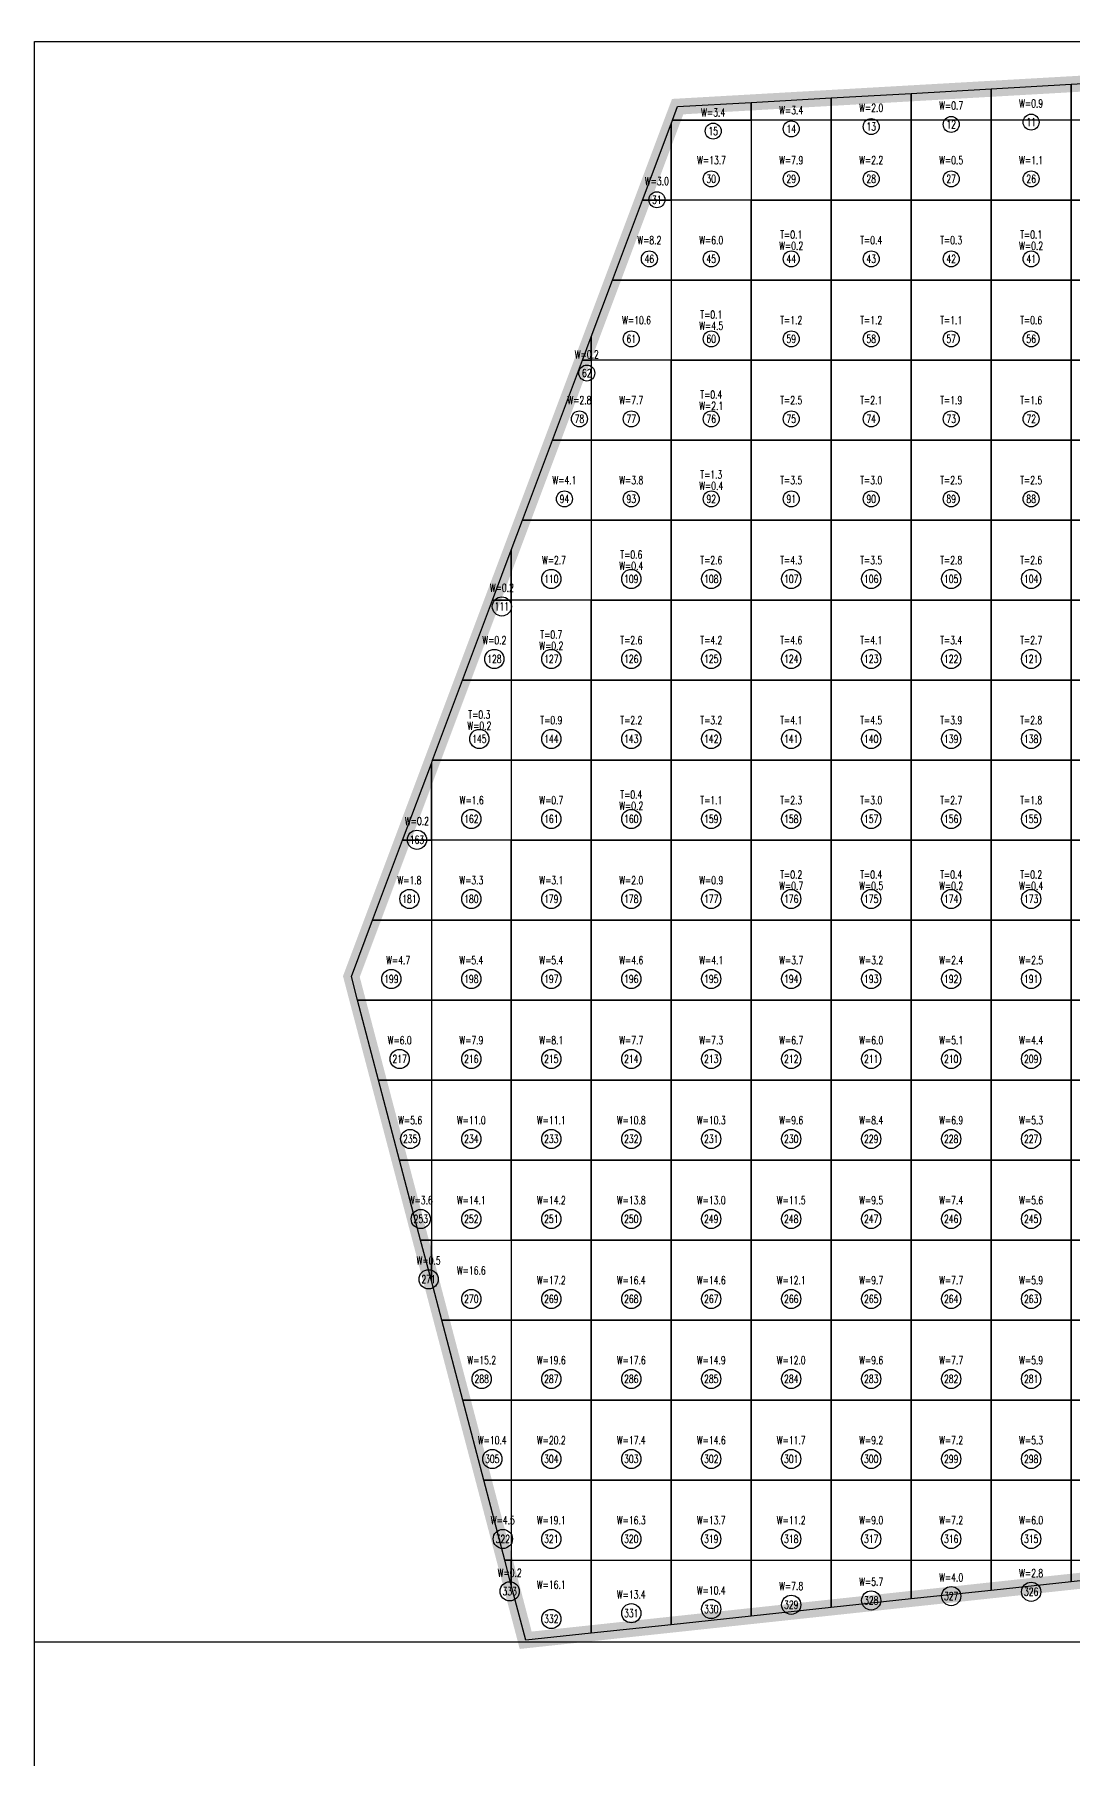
# Model space of a CAD drawing. Extents: x 4283 to 40403, y 1134 to 1764.
# Drawn here: x 9823.5 to 9888.4, y 1566.7 to 1674.5 of the extents above; entities that cross this region are included whole.
import ezdxf
from ezdxf.enums import TextEntityAlignment as Align

# ---------------------------------------------------------------- set-up
doc = ezdxf.new("R2010")
doc.units = 0
for name, color, linetype in [('tdz_10-2方格网', 2, 'Continuous'), ('tdz_10-2方格网计算', 7, 'Continuous'), ('tdz_土方计算图', 7, 'Continuous'), ('tdz_格田', 6, 'Continuous')]:
    doc.layers.add(name, color=color, linetype=linetype)
doc.styles.add('GLandNum', font='txt_____.ttf', dxfattribs={"width": 0.7, "height": 0.5})

msp = doc.modelspace()

# ---------------------------------------------------------------- linework, layer by layer
at = {"layer": 'tdz_10-2方格网', "linetype": 'Continuous'}
for points in [[(9883.27, 1671.14, 3394.97), (9883.27, 1669.18, 3394.97), (9878.27, 1669.18, 3395.02), (9878.27, 1670.86, 3395.12)], [(9888.27, 1671.43, 3394.93), (9888.27, 1669.18, 3394.92), (9883.27, 1669.18, 3394.97), (9883.27, 1671.14, 3394.97)], [(9893.27, 1671.71, 3394.9), (9893.27, 1669.18, 3394.88), (9888.27, 1669.18, 3394.92), (9888.27, 1671.43, 3394.93)], [(9868.27, 1670.29, 3395.7), (9868.27, 1669.18, 3395.88), (9863.35, 1669.18, 3395.97), (9863.67, 1670.03, 3395.99)], [(9873.27, 1670.57, 3395.4), (9873.27, 1669.18, 3395.46), (9868.27, 1669.18, 3395.88), (9868.27, 1670.29, 3395.7)], [(9878.27, 1670.86, 3395.12), (9878.27, 1669.18, 3395.02), (9873.27, 1669.18, 3395.46), (9873.27, 1670.57, 3395.4)], [(9863.27, 1668.96, 3395.97), (9863.27, 1664.18, 3395.86), (9861.47, 1664.18, 3395.91)], [(9863.35, 1669.18, 3395.97), (9868.27, 1669.18, 3395.88), (9868.27, 1664.18, 3395.23), (9863.27, 1664.18, 3395.86), (9863.27, 1668.96, 3395.97)], [(9868.27, 1669.18, 3395.88), (9868.27, 1664.18, 3395.23), (9873.27, 1664.18, 3395.08), (9873.27, 1669.18, 3395.46)], [(9873.27, 1669.18, 3395.46), (9873.27, 1664.18, 3395.08), (9878.27, 1664.18, 3395.01), (9878.27, 1669.18, 3395.02)], [(9878.27, 1669.18, 3395.02), (9878.27, 1664.18, 3395.01), (9883.27, 1664.18, 3394.96), (9883.27, 1669.18, 3394.97)], [(9883.27, 1669.18, 3394.97), (9883.27, 1664.18, 3394.96), (9888.27, 1664.18, 3394.91), (9888.27, 1669.18, 3394.92)], [(9888.27, 1669.18, 3394.92), (9888.27, 1664.18, 3394.91), (9893.27, 1664.18, 3394.87), (9893.27, 1669.18, 3394.88)], [(9861.47, 1664.18, 3395.91), (9863.27, 1664.18, 3395.86), (9863.27, 1659.18, 3395.73), (9859.6, 1659.18, 3395.85)], [(9863.27, 1664.18, 3395.86), (9863.27, 1659.18, 3395.73), (9868.27, 1659.18, 3395.16), (9868.27, 1664.18, 3395.23)], [(9868.27, 1664.18, 3395.23), (9868.27, 1659.18, 3395.16), (9873.27, 1659.18, 3395.09), (9873.27, 1664.18, 3395.08)], [(9873.27, 1664.18, 3395.08), (9873.27, 1659.18, 3395.09), (9878.27, 1659.18, 3395.01), (9878.27, 1664.18, 3395.01)], [(9878.27, 1664.18, 3395.01), (9878.27, 1659.18, 3395.01), (9883.27, 1659.18, 3394.96), (9883.27, 1664.18, 3394.96)], [(9883.27, 1664.18, 3394.96), (9883.27, 1659.18, 3394.96), (9888.27, 1659.18, 3394.92), (9888.27, 1664.18, 3394.91)], [(9888.27, 1664.18, 3394.91), (9888.27, 1659.18, 3394.92), (9893.27, 1659.18, 3394.87), (9893.27, 1664.18, 3394.87)], [(9859.6, 1659.18, 3395.85), (9863.27, 1659.18, 3395.73), (9863.27, 1654.18, 3395.61), (9858.27, 1654.18, 3395.79), (9858.27, 1655.64, 3395.8)], [(9863.27, 1659.18, 3395.73), (9863.27, 1654.18, 3395.61), (9868.27, 1654.18, 3395.13), (9868.27, 1659.18, 3395.16)], [(9868.27, 1659.18, 3395.16), (9868.27, 1654.18, 3395.13), (9873.27, 1654.18, 3395.08), (9873.27, 1659.18, 3395.09)], [(9873.27, 1659.18, 3395.09), (9873.27, 1654.18, 3395.08), (9878.27, 1654.18, 3395.03), (9878.27, 1659.18, 3395.01)], [(9878.27, 1659.18, 3395.01), (9878.27, 1654.18, 3395.03), (9883.27, 1654.18, 3394.97), (9883.27, 1659.18, 3394.96)], [(9883.27, 1659.18, 3394.96), (9883.27, 1654.18, 3394.97), (9888.27, 1654.18, 3394.93), (9888.27, 1659.18, 3394.92)], [(9888.27, 1659.18, 3394.92), (9888.27, 1654.18, 3394.93), (9893.27, 1654.18, 3394.87), (9893.27, 1659.18, 3394.87)], [(9858.27, 1655.64, 3395.8), (9858.27, 1654.18, 3395.79), (9857.72, 1654.18, 3395.79)], [(9857.72, 1654.18, 3395.79), (9858.27, 1654.18, 3395.79), (9858.27, 1649.18, 3395.68), (9855.85, 1649.18, 3395.72)], [(9858.27, 1654.18, 3395.79), (9858.27, 1649.18, 3395.68), (9863.27, 1649.18, 3395.49), (9863.27, 1654.18, 3395.61)], [(9863.27, 1654.18, 3395.61), (9863.27, 1649.18, 3395.49), (9868.27, 1649.18, 3395.12), (9868.27, 1654.18, 3395.13)], [(9868.27, 1654.18, 3395.13), (9868.27, 1649.18, 3395.12), (9873.27, 1649.18, 3395.07), (9873.27, 1654.18, 3395.08)], [(9873.27, 1654.18, 3395.08), (9873.27, 1649.18, 3395.07), (9878.27, 1649.18, 3395.02), (9878.27, 1654.18, 3395.03)], [(9878.27, 1654.18, 3395.03), (9878.27, 1649.18, 3395.02), (9883.27, 1649.18, 3394.96), (9883.27, 1654.18, 3394.97)], [(9883.27, 1654.18, 3394.97), (9883.27, 1649.18, 3394.96), (9888.27, 1649.18, 3394.91), (9888.27, 1654.18, 3394.93)], [(9888.27, 1654.18, 3394.93), (9888.27, 1649.18, 3394.91), (9893.27, 1649.18, 3394.85), (9893.27, 1654.18, 3394.87)], [(9855.85, 1649.18, 3395.72), (9858.27, 1649.18, 3395.68), (9858.27, 1644.18, 3395.56), (9853.97, 1644.18, 3395.66)], [(9858.27, 1649.18, 3395.68), (9858.27, 1644.18, 3395.56), (9863.27, 1644.18, 3395.36), (9863.27, 1649.18, 3395.49)], [(9863.27, 1649.18, 3395.49), (9863.27, 1644.18, 3395.36), (9868.27, 1644.18, 3395.11), (9868.27, 1649.18, 3395.12)], [(9868.27, 1649.18, 3395.12), (9868.27, 1644.18, 3395.11), (9873.27, 1644.18, 3395.07), (9873.27, 1649.18, 3395.07)], [(9873.27, 1649.18, 3395.07), (9873.27, 1644.18, 3395.07), (9878.27, 1644.18, 3395.04), (9878.27, 1649.18, 3395.02)], [(9878.27, 1649.18, 3395.02), (9878.27, 1644.18, 3395.04), (9883.27, 1644.18, 3395), (9883.27, 1649.18, 3394.96)], [(9883.27, 1649.18, 3394.96), (9883.27, 1644.18, 3395), (9888.27, 1644.18, 3394.89), (9888.27, 1649.18, 3394.91)], [(9888.27, 1649.18, 3394.91), (9888.27, 1644.18, 3394.89), (9893.27, 1644.18, 3394.83), (9893.27, 1649.18, 3394.85)], [(9853.97, 1644.18, 3395.66), (9858.27, 1644.18, 3395.56), (9858.27, 1639.18, 3395.44), (9853.27, 1639.18, 3395.6), (9853.27, 1642.31, 3395.64)], [(9858.27, 1644.18, 3395.56), (9858.27, 1639.18, 3395.44), (9863.27, 1639.18, 3395.24), (9863.27, 1644.18, 3395.36)], [(9863.27, 1644.18, 3395.36), (9863.27, 1639.18, 3395.24), (9868.27, 1639.18, 3395.12), (9868.27, 1644.18, 3395.11)], [(9868.27, 1644.18, 3395.11), (9868.27, 1639.18, 3395.12), (9873.27, 1639.18, 3395.1), (9873.27, 1644.18, 3395.07)], [(9873.27, 1644.18, 3395.07), (9873.27, 1639.18, 3395.1), (9878.27, 1639.18, 3395.05), (9878.27, 1644.18, 3395.04)], [(9878.27, 1644.18, 3395.04), (9878.27, 1639.18, 3395.05), (9883.27, 1639.18, 3395.01), (9883.27, 1644.18, 3395)], [(9883.27, 1644.18, 3395), (9883.27, 1639.18, 3395.01), (9888.27, 1639.18, 3394.98), (9888.27, 1644.18, 3394.89)], [(9888.27, 1644.18, 3394.89), (9888.27, 1639.18, 3394.98), (9893.27, 1639.18, 3394.89), (9893.27, 1644.18, 3394.83)], [(9853.27, 1642.31, 3395.64), (9853.27, 1639.18, 3395.6), (9852.09, 1639.18, 3395.6)], [(9852.09, 1639.18, 3395.6), (9853.27, 1639.18, 3395.6), (9853.27, 1634.18, 3395.51), (9850.22, 1634.18, 3395.54)], [(9853.27, 1639.18, 3395.6), (9853.27, 1634.18, 3395.51), (9858.27, 1634.18, 3395.39), (9858.27, 1639.18, 3395.44)], [(9858.27, 1639.18, 3395.44), (9858.27, 1634.18, 3395.39), (9863.27, 1634.18, 3395.29), (9863.27, 1639.18, 3395.24)], [(9863.27, 1639.18, 3395.24), (9863.27, 1634.18, 3395.29), (9868.27, 1634.18, 3395.19), (9868.27, 1639.18, 3395.12)], [(9868.27, 1639.18, 3395.12), (9868.27, 1634.18, 3395.19), (9873.27, 1634.18, 3395.09), (9873.27, 1639.18, 3395.1)], [(9873.27, 1639.18, 3395.1), (9873.27, 1634.18, 3395.09), (9878.27, 1634.18, 3395.06), (9878.27, 1639.18, 3395.05)], [(9878.27, 1639.18, 3395.05), (9878.27, 1634.18, 3395.06), (9883.27, 1634.18, 3395.03), (9883.27, 1639.18, 3395.01)], [(9883.27, 1639.18, 3395.01), (9883.27, 1634.18, 3395.03), (9888.27, 1634.18, 3394.99), (9888.27, 1639.18, 3394.98)], [(9888.27, 1639.18, 3394.98), (9888.27, 1634.18, 3394.99), (9893.27, 1634.18, 3394.95), (9893.27, 1639.18, 3394.89)], [(9850.22, 1634.18, 3395.54), (9853.27, 1634.18, 3395.51), (9853.27, 1629.18, 3395.6), (9848.34, 1629.18, 3395.65)], [(9853.27, 1634.18, 3395.51), (9853.27, 1629.18, 3395.6), (9858.27, 1629.18, 3395.49), (9858.27, 1634.18, 3395.39)], [(9858.27, 1634.18, 3395.39), (9858.27, 1629.18, 3395.49), (9863.27, 1629.18, 3395.38), (9863.27, 1634.18, 3395.29)], [(9863.27, 1634.18, 3395.29), (9863.27, 1629.18, 3395.38), (9868.27, 1629.18, 3395.28), (9868.27, 1634.18, 3395.19)], [(9868.27, 1634.18, 3395.19), (9868.27, 1629.18, 3395.28), (9873.27, 1629.18, 3395.17), (9873.27, 1634.18, 3395.09)], [(9873.27, 1634.18, 3395.09), (9873.27, 1629.18, 3395.17), (9878.27, 1629.18, 3395.07), (9878.27, 1634.18, 3395.06)], [(9878.27, 1634.18, 3395.06), (9878.27, 1629.18, 3395.07), (9883.27, 1629.18, 3395.07), (9883.27, 1634.18, 3395.03)], [(9883.27, 1634.18, 3395.03), (9883.27, 1629.18, 3395.07), (9888.27, 1629.18, 3395.05), (9888.27, 1634.18, 3394.99)], [(9888.27, 1634.18, 3394.99), (9888.27, 1629.18, 3395.05), (9893.27, 1629.18, 3395.02), (9893.27, 1634.18, 3394.95)], [(9848.34, 1629.18, 3395.65), (9853.27, 1629.18, 3395.6), (9853.27, 1624.18, 3395.73), (9848.27, 1624.18, 3395.77), (9848.27, 1628.98, 3395.66)], [(9853.27, 1629.18, 3395.6), (9853.27, 1624.18, 3395.73), (9858.27, 1624.18, 3395.62), (9858.27, 1629.18, 3395.49)], [(9858.27, 1629.18, 3395.49), (9858.27, 1624.18, 3395.62), (9863.27, 1624.18, 3395.51), (9863.27, 1629.18, 3395.38)], [(9863.27, 1629.18, 3395.38), (9863.27, 1624.18, 3395.51), (9868.27, 1624.18, 3395.4), (9868.27, 1629.18, 3395.28)], [(9868.27, 1629.18, 3395.28), (9868.27, 1624.18, 3395.4), (9873.27, 1624.18, 3395.3), (9873.27, 1629.18, 3395.17)], [(9873.27, 1629.18, 3395.17), (9873.27, 1624.18, 3395.3), (9878.27, 1624.18, 3395.24), (9878.27, 1629.18, 3395.07)], [(9878.27, 1629.18, 3395.07), (9878.27, 1624.18, 3395.24), (9883.27, 1624.18, 3395.17), (9883.27, 1629.18, 3395.07)], [(9883.27, 1629.18, 3395.07), (9883.27, 1624.18, 3395.17), (9888.27, 1624.18, 3395.16), (9888.27, 1629.18, 3395.05)], [(9888.27, 1629.18, 3395.05), (9888.27, 1624.18, 3395.16), (9893.27, 1624.18, 3395.14), (9893.27, 1629.18, 3395.02)], [(9848.27, 1628.98, 3395.66), (9848.27, 1624.18, 3395.77), (9846.46, 1624.18, 3395.78)], [(9846.46, 1624.18, 3395.78), (9848.27, 1624.18, 3395.77), (9848.27, 1619.18, 3395.89), (9844.59, 1619.18, 3395.91)], [(9848.27, 1624.18, 3395.77), (9848.27, 1619.18, 3395.89), (9853.27, 1619.18, 3395.85), (9853.27, 1624.18, 3395.73)], [(9853.27, 1624.18, 3395.73), (9853.27, 1619.18, 3395.85), (9858.27, 1619.18, 3395.74), (9858.27, 1624.18, 3395.62)], [(9858.27, 1624.18, 3395.62), (9858.27, 1619.18, 3395.74), (9863.27, 1619.18, 3395.64), (9863.27, 1624.18, 3395.51)], [(9863.27, 1624.18, 3395.51), (9863.27, 1619.18, 3395.64), (9868.27, 1619.18, 3395.55), (9868.27, 1624.18, 3395.4)], [(9868.27, 1624.18, 3395.4), (9868.27, 1619.18, 3395.55), (9873.27, 1619.18, 3395.48), (9873.27, 1624.18, 3395.3)], [(9873.27, 1624.18, 3395.3), (9873.27, 1619.18, 3395.48), (9878.27, 1619.18, 3395.39), (9878.27, 1624.18, 3395.24)], [(9878.27, 1624.18, 3395.24), (9878.27, 1619.18, 3395.39), (9883.27, 1619.18, 3395.3), (9883.27, 1624.18, 3395.17)], [(9883.27, 1624.18, 3395.17), (9883.27, 1619.18, 3395.3), (9888.27, 1619.18, 3395.28), (9888.27, 1624.18, 3395.16)], [(9888.27, 1624.18, 3395.16), (9888.27, 1619.18, 3395.28), (9893.27, 1619.18, 3395.24), (9893.27, 1624.18, 3395.14)], [(9844.59, 1619.18, 3395.91), (9848.27, 1619.18, 3395.89), (9848.27, 1614.18, 3396.01), (9843.66, 1614.18, 3396.05), (9843.27, 1615.66, 3396)], [(9848.27, 1619.18, 3395.89), (9848.27, 1614.18, 3396.01), (9853.27, 1614.18, 3395.97), (9853.27, 1619.18, 3395.85)], [(9853.27, 1619.18, 3395.85), (9853.27, 1614.18, 3395.97), (9858.27, 1614.18, 3395.88), (9858.27, 1619.18, 3395.74)], [(9858.27, 1619.18, 3395.74), (9858.27, 1614.18, 3395.88), (9863.27, 1614.18, 3395.8), (9863.27, 1619.18, 3395.64)], [(9863.27, 1619.18, 3395.64), (9863.27, 1614.18, 3395.8), (9868.27, 1614.18, 3395.72), (9868.27, 1619.18, 3395.55)], [(9868.27, 1619.18, 3395.55), (9868.27, 1614.18, 3395.72), (9873.27, 1614.18, 3395.63), (9873.27, 1619.18, 3395.48)], [(9873.27, 1619.18, 3395.48), (9873.27, 1614.18, 3395.63), (9878.27, 1614.18, 3395.54), (9878.27, 1619.18, 3395.39)], [(9878.27, 1619.18, 3395.39), (9878.27, 1614.18, 3395.54), (9883.27, 1614.18, 3395.43), (9883.27, 1619.18, 3395.3)], [(9883.27, 1619.18, 3395.3), (9883.27, 1614.18, 3395.43), (9888.27, 1614.18, 3395.4), (9888.27, 1619.18, 3395.28)], [(9888.27, 1619.18, 3395.28), (9888.27, 1614.18, 3395.4), (9893.27, 1614.18, 3395.34), (9893.27, 1619.18, 3395.24)], [(9843.66, 1614.18, 3396.05), (9848.27, 1614.18, 3396.01), (9848.27, 1609.18, 3396.17), (9844.97, 1609.18, 3396.2)], [(9848.27, 1614.18, 3396.01), (9848.27, 1609.18, 3396.17), (9853.27, 1609.18, 3396.12), (9853.27, 1614.18, 3395.97)], [(9853.27, 1614.18, 3395.97), (9853.27, 1609.18, 3396.12), (9858.27, 1609.18, 3396.05), (9858.27, 1614.18, 3395.88)], [(9858.27, 1614.18, 3395.88), (9858.27, 1609.18, 3396.05), (9863.27, 1609.18, 3395.97), (9863.27, 1614.18, 3395.8)], [(9863.27, 1614.18, 3395.8), (9863.27, 1609.18, 3395.97), (9868.27, 1609.18, 3395.88), (9868.27, 1614.18, 3395.72)], [(9868.27, 1614.18, 3395.72), (9868.27, 1609.18, 3395.88), (9873.27, 1609.18, 3395.78), (9873.27, 1614.18, 3395.63)], [(9873.27, 1614.18, 3395.63), (9873.27, 1609.18, 3395.78), (9878.27, 1609.18, 3395.68), (9878.27, 1614.18, 3395.54)], [(9878.27, 1614.18, 3395.54), (9878.27, 1609.18, 3395.68), (9883.27, 1609.18, 3395.58), (9883.27, 1614.18, 3395.43)], [(9883.27, 1614.18, 3395.43), (9883.27, 1609.18, 3395.58), (9888.27, 1609.18, 3395.45), (9888.27, 1614.18, 3395.4)], [(9888.27, 1614.18, 3395.4), (9888.27, 1609.18, 3395.45), (9893.27, 1609.18, 3395.35), (9893.27, 1614.18, 3395.34)], [(9844.97, 1609.18, 3396.2), (9848.27, 1609.18, 3396.17), (9848.27, 1604.18, 3396.33), (9846.29, 1604.18, 3396.35)], [(9848.27, 1609.18, 3396.17), (9848.27, 1604.18, 3396.33), (9853.27, 1604.18, 3396.28), (9853.27, 1609.18, 3396.12)], [(9853.27, 1609.18, 3396.12), (9853.27, 1604.18, 3396.28), (9858.27, 1604.18, 3396.21), (9858.27, 1609.18, 3396.05)], [(9858.27, 1609.18, 3396.05), (9858.27, 1604.18, 3396.21), (9863.27, 1604.18, 3396.12), (9863.27, 1609.18, 3395.97)], [(9863.27, 1609.18, 3395.97), (9863.27, 1604.18, 3396.12), (9868.27, 1604.18, 3396.03), (9868.27, 1609.18, 3395.88)], [(9868.27, 1609.18, 3395.88), (9868.27, 1604.18, 3396.03), (9873.27, 1604.18, 3395.93), (9873.27, 1609.18, 3395.78)], [(9873.27, 1609.18, 3395.78), (9873.27, 1604.18, 3395.93), (9878.27, 1604.18, 3395.77), (9878.27, 1609.18, 3395.68)], [(9878.27, 1609.18, 3395.68), (9878.27, 1604.18, 3395.77), (9883.27, 1604.18, 3395.62), (9883.27, 1609.18, 3395.58)], [(9883.27, 1609.18, 3395.58), (9883.27, 1604.18, 3395.62), (9888.27, 1604.18, 3395.49), (9888.27, 1609.18, 3395.45)], [(9888.27, 1609.18, 3395.45), (9888.27, 1604.18, 3395.49), (9893.27, 1604.18, 3395.35), (9893.27, 1609.18, 3395.35)], [(9846.29, 1604.18, 3396.35), (9848.27, 1604.18, 3396.33), (9848.27, 1599.18, 3396.49), (9847.6, 1599.18, 3396.5)], [(9848.27, 1604.18, 3396.33), (9848.27, 1599.18, 3396.49), (9853.27, 1599.18, 3396.44), (9853.27, 1604.18, 3396.28)], [(9853.27, 1604.18, 3396.28), (9853.27, 1599.18, 3396.44), (9858.27, 1599.18, 3396.36), (9858.27, 1604.18, 3396.21)], [(9858.27, 1604.18, 3396.21), (9858.27, 1599.18, 3396.36), (9863.27, 1599.18, 3396.28), (9863.27, 1604.18, 3396.12)], [(9863.27, 1604.18, 3396.12), (9863.27, 1599.18, 3396.28), (9868.27, 1599.18, 3396.15), (9868.27, 1604.18, 3396.03)], [(9868.27, 1604.18, 3396.03), (9868.27, 1599.18, 3396.15), (9873.27, 1599.18, 3395.97), (9873.27, 1604.18, 3395.93)], [(9873.27, 1604.18, 3395.93), (9873.27, 1599.18, 3395.97), (9878.27, 1599.18, 3395.81), (9878.27, 1604.18, 3395.77)], [(9878.27, 1604.18, 3395.77), (9878.27, 1599.18, 3395.81), (9883.27, 1599.18, 3395.68), (9883.27, 1604.18, 3395.62)], [(9883.27, 1604.18, 3395.62), (9883.27, 1599.18, 3395.68), (9888.27, 1599.18, 3395.54), (9888.27, 1604.18, 3395.49)], [(9888.27, 1604.18, 3395.49), (9888.27, 1599.18, 3395.54), (9893.27, 1599.18, 3395.4), (9893.27, 1604.18, 3395.35)], [(9847.6, 1599.18, 3396.5), (9848.27, 1599.18, 3396.49), (9848.27, 1596.64, 3396.57)], [(9848.27, 1596.64, 3396.57), (9848.27, 1599.18, 3396.49), (9853.27, 1599.18, 3396.44), (9853.27, 1594.18, 3396.6), (9848.92, 1594.18, 3396.65)], [(9853.27, 1599.18, 3396.44), (9853.27, 1594.18, 3396.6), (9858.27, 1594.18, 3396.51), (9858.27, 1599.18, 3396.36)], [(9858.27, 1599.18, 3396.36), (9858.27, 1594.18, 3396.51), (9863.27, 1594.18, 3396.36), (9863.27, 1599.18, 3396.28)], [(9863.27, 1599.18, 3396.28), (9863.27, 1594.18, 3396.36), (9868.27, 1594.18, 3396.18), (9868.27, 1599.18, 3396.15)], [(9868.27, 1599.18, 3396.15), (9868.27, 1594.18, 3396.18), (9873.27, 1594.18, 3396.01), (9873.27, 1599.18, 3395.97)], [(9873.27, 1599.18, 3395.97), (9873.27, 1594.18, 3396.01), (9878.27, 1594.18, 3395.86), (9878.27, 1599.18, 3395.81)], [(9878.27, 1599.18, 3395.81), (9878.27, 1594.18, 3395.86), (9883.27, 1594.18, 3395.72), (9883.27, 1599.18, 3395.68)], [(9883.27, 1599.18, 3395.68), (9883.27, 1594.18, 3395.72), (9888.27, 1594.18, 3395.59), (9888.27, 1599.18, 3395.54)], [(9888.27, 1599.18, 3395.54), (9888.27, 1594.18, 3395.59), (9893.27, 1594.18, 3395.45), (9893.27, 1599.18, 3395.4)], [(9848.92, 1594.18, 3396.65), (9853.27, 1594.18, 3396.6), (9853.27, 1589.18, 3396.75), (9850.23, 1589.18, 3396.8)], [(9853.27, 1594.18, 3396.6), (9853.27, 1589.18, 3396.75), (9858.27, 1589.18, 3396.58), (9858.27, 1594.18, 3396.51)], [(9858.27, 1594.18, 3396.51), (9858.27, 1589.18, 3396.58), (9863.27, 1589.18, 3396.39), (9863.27, 1594.18, 3396.36)], [(9863.27, 1594.18, 3396.36), (9863.27, 1589.18, 3396.39), (9868.27, 1589.18, 3396.21), (9868.27, 1594.18, 3396.18)], [(9868.27, 1594.18, 3396.18), (9868.27, 1589.18, 3396.21), (9873.27, 1589.18, 3396.03), (9873.27, 1594.18, 3396.01)], [(9873.27, 1594.18, 3396.01), (9873.27, 1589.18, 3396.03), (9878.27, 1589.18, 3395.88), (9878.27, 1594.18, 3395.86)], [(9878.27, 1594.18, 3395.86), (9878.27, 1589.18, 3395.88), (9883.27, 1589.18, 3395.74), (9883.27, 1594.18, 3395.72)], [(9883.27, 1594.18, 3395.72), (9883.27, 1589.18, 3395.74), (9888.27, 1589.18, 3395.6), (9888.27, 1594.18, 3395.59)], [(9888.27, 1594.18, 3395.59), (9888.27, 1589.18, 3395.6), (9893.27, 1589.18, 3395.46), (9893.27, 1594.18, 3395.45)], [(9850.23, 1589.18, 3396.8), (9853.27, 1589.18, 3396.75), (9853.27, 1584.18, 3396.76), (9851.55, 1584.18, 3396.82)], [(9853.27, 1589.18, 3396.75), (9853.27, 1584.18, 3396.76), (9858.27, 1584.18, 3396.58), (9858.27, 1589.18, 3396.58)], [(9858.27, 1589.18, 3396.58), (9858.27, 1584.18, 3396.58), (9863.27, 1584.18, 3396.41), (9863.27, 1589.18, 3396.39)], [(9863.27, 1589.18, 3396.39), (9863.27, 1584.18, 3396.41), (9868.27, 1584.18, 3396.23), (9868.27, 1589.18, 3396.21)], [(9868.27, 1589.18, 3396.21), (9868.27, 1584.18, 3396.23), (9873.27, 1584.18, 3396.05), (9873.27, 1589.18, 3396.03)], [(9873.27, 1589.18, 3396.03), (9873.27, 1584.18, 3396.05), (9878.27, 1584.18, 3395.9), (9878.27, 1589.18, 3395.88)], [(9878.27, 1589.18, 3395.88), (9878.27, 1584.18, 3395.9), (9883.27, 1584.18, 3395.75), (9883.27, 1589.18, 3395.74)], [(9883.27, 1589.18, 3395.74), (9883.27, 1584.18, 3395.75), (9888.27, 1584.18, 3395.61), (9888.27, 1589.18, 3395.6)], [(9888.27, 1589.18, 3395.6), (9888.27, 1584.18, 3395.61), (9893.27, 1584.18, 3395.46), (9893.27, 1589.18, 3395.46)], [(9851.55, 1584.18, 3396.82), (9853.27, 1584.18, 3396.76), (9853.27, 1579.18, 3396.74), (9852.86, 1579.18, 3396.75)], [(9853.27, 1584.18, 3396.76), (9853.27, 1579.18, 3396.74), (9858.27, 1579.18, 3396.56), (9858.27, 1584.18, 3396.58)], [(9858.27, 1584.18, 3396.58), (9858.27, 1579.18, 3396.56), (9863.27, 1579.18, 3396.38), (9863.27, 1584.18, 3396.41)], [(9863.27, 1584.18, 3396.41), (9863.27, 1579.18, 3396.38), (9868.27, 1579.18, 3396.23), (9868.27, 1584.18, 3396.23)], [(9868.27, 1584.18, 3396.23), (9868.27, 1579.18, 3396.23), (9873.27, 1579.18, 3396.08), (9873.27, 1584.18, 3396.05)], [(9873.27, 1584.18, 3396.05), (9873.27, 1579.18, 3396.08), (9878.27, 1579.18, 3395.94), (9878.27, 1584.18, 3395.9)], [(9878.27, 1584.18, 3395.9), (9878.27, 1579.18, 3395.94), (9883.27, 1579.18, 3395.83), (9883.27, 1584.18, 3395.75)], [(9883.27, 1584.18, 3395.75), (9883.27, 1579.18, 3395.83), (9888.27, 1579.18, 3395.76), (9888.27, 1584.18, 3395.61)], [(9888.27, 1584.18, 3395.61), (9888.27, 1579.18, 3395.76), (9893.27, 1579.18, 3395.7), (9893.27, 1584.18, 3395.46)], [(9852.86, 1579.18, 3396.75), (9853.27, 1579.18, 3396.74), (9853.27, 1577.63, 3396.73)], [(9853.27, 1577.63, 3396.73), (9853.27, 1579.18, 3396.74), (9858.27, 1579.18, 3396.56), (9858.27, 1574.62, 3396.58), (9854.17, 1574.18, 3396.68)], [(9858.27, 1574.62, 3396.58), (9858.27, 1579.18, 3396.56), (9863.27, 1579.18, 3396.38), (9863.27, 1575.15, 3396.47)], [(9863.27, 1575.15, 3396.47), (9863.27, 1579.18, 3396.38), (9868.27, 1579.18, 3396.23), (9868.27, 1575.69, 3396.35)], [(9868.27, 1575.69, 3396.35), (9868.27, 1579.18, 3396.23), (9873.27, 1579.18, 3396.08), (9873.27, 1576.23, 3396.24)], [(9873.27, 1576.23, 3396.24), (9873.27, 1579.18, 3396.08), (9878.27, 1579.18, 3395.94), (9878.27, 1576.76, 3396.12)], [(9878.27, 1576.76, 3396.12), (9878.27, 1579.18, 3395.94), (9883.27, 1579.18, 3395.83), (9883.27, 1577.3, 3396.01)], [(9883.27, 1577.3, 3396.01), (9883.27, 1579.18, 3395.83), (9888.27, 1579.18, 3395.76), (9888.27, 1577.83, 3395.89)], [(9888.27, 1577.83, 3395.89), (9888.27, 1579.18, 3395.76), (9893.27, 1579.18, 3395.7), (9893.27, 1578.37, 3395.77)]]:
    msp.add_polyline3d(points, close=True, dxfattribs=at)
at = {"layer": 'tdz_10-2方格网计算', "color": 7, "linetype": 'Continuous'}
for centre, radius in [((9865.89, 1668.5), 0.5), ((9870.77, 1668.64), 0.5), ((9875.77, 1668.78), 0.5), ((9880.77, 1668.92), 0.5), ((9885.77, 1669.06), 0.5), ((9865.77, 1665.51), 0.5), ((9870.77, 1665.51), 0.5), ((9875.77, 1665.51), 0.5), ((9880.77, 1665.51), 0.5), ((9885.77, 1665.51), 0.5), ((9862.37, 1664.21), 0.5), ((9861.9, 1660.51), 0.5), ((9865.77, 1660.51), 0.5), ((9870.77, 1660.51), 0.5), ((9875.77, 1660.51), 0.5), ((9880.77, 1660.51), 0.5), ((9885.77, 1660.51), 0.5), ((9860.77, 1655.51), 0.5), ((9865.77, 1655.51), 0.5), ((9870.77, 1655.51), 0.5), ((9875.77, 1655.51), 0.5), ((9880.77, 1655.51), 0.5), ((9885.77, 1655.51), 0.5), ((9857.99, 1653.38), 0.5), ((9857.53, 1650.51), 0.5), ((9860.77, 1650.51), 0.5), ((9865.77, 1650.51), 0.5), ((9870.77, 1650.51), 0.5), ((9875.77, 1650.51), 0.5), ((9880.77, 1650.51), 0.5), ((9885.77, 1650.51), 0.5), ((9856.59, 1645.51), 0.5), ((9860.77, 1645.51), 0.5), ((9865.77, 1645.51), 0.5), ((9870.77, 1645.51), 0.5), ((9875.77, 1645.51), 0.5), ((9880.77, 1645.51), 0.5), ((9885.77, 1645.51), 0.5), ((9855.77, 1640.51), 0.6), ((9860.77, 1640.51), 0.6), ((9865.77, 1640.51), 0.6), ((9870.77, 1640.51), 0.6), ((9875.77, 1640.51), 0.6), ((9880.77, 1640.51), 0.6), ((9885.77, 1640.51), 0.6), ((9852.68, 1638.79), 0.6), ((9852.21, 1635.51), 0.6), ((9855.77, 1635.51), 0.6), ((9860.77, 1635.51), 0.6), ((9865.77, 1635.51), 0.6), ((9870.77, 1635.51), 0.6), ((9875.77, 1635.51), 0.6), ((9880.77, 1635.51), 0.6), ((9885.77, 1635.51), 0.6), ((9851.27, 1630.51), 0.6), ((9855.77, 1630.51), 0.6), ((9860.77, 1630.51), 0.6), ((9865.77, 1630.51), 0.6), ((9870.77, 1630.51), 0.6), ((9875.77, 1630.51), 0.6), ((9880.77, 1630.51), 0.6), ((9885.77, 1630.51), 0.6), ((9850.77, 1625.51), 0.6), ((9855.77, 1625.51), 0.6), ((9860.77, 1625.51), 0.6), ((9865.77, 1625.51), 0.6), ((9870.77, 1625.51), 0.6), ((9875.77, 1625.51), 0.6), ((9880.77, 1625.51), 0.6), ((9885.77, 1625.51), 0.6), ((9847.37, 1624.21), 0.6), ((9846.9, 1620.51), 0.6), ((9850.77, 1620.51), 0.6), ((9855.77, 1620.51), 0.6), ((9860.77, 1620.51), 0.6), ((9865.77, 1620.51), 0.6), ((9870.77, 1620.51), 0.6), ((9875.77, 1620.51), 0.6), ((9880.77, 1620.51), 0.6), ((9885.77, 1620.51), 0.6), ((9845.77, 1615.51), 0.6), ((9850.77, 1615.51), 0.6), ((9855.77, 1615.51), 0.6), ((9860.77, 1615.51), 0.6), ((9865.77, 1615.51), 0.6), ((9870.77, 1615.51), 0.6), ((9875.77, 1615.51), 0.6), ((9880.77, 1615.51), 0.6), ((9885.77, 1615.51), 0.6), ((9846.29, 1610.51), 0.6), ((9850.77, 1610.51), 0.6), ((9855.77, 1610.51), 0.6), ((9860.77, 1610.51), 0.6), ((9865.77, 1610.51), 0.6), ((9870.77, 1610.51), 0.6), ((9875.77, 1610.51), 0.6), ((9880.77, 1610.51), 0.6), ((9885.77, 1610.51), 0.6), ((9846.95, 1605.51), 0.6), ((9850.77, 1605.51), 0.6), ((9855.77, 1605.51), 0.6), ((9860.77, 1605.51), 0.6), ((9865.77, 1605.51), 0.6), ((9870.77, 1605.51), 0.6), ((9875.77, 1605.51), 0.6), ((9880.77, 1605.51), 0.6), ((9885.77, 1605.51), 0.6), ((9847.61, 1600.51), 0.6), ((9850.77, 1600.51), 0.6), ((9855.77, 1600.51), 0.6), ((9860.77, 1600.51), 0.6), ((9865.77, 1600.51), 0.6), ((9870.77, 1600.51), 0.6), ((9875.77, 1600.51), 0.6), ((9880.77, 1600.51), 0.6), ((9885.77, 1600.51), 0.6), ((9848.1, 1596.74), 0.6), ((9850.77, 1595.51), 0.6), ((9855.77, 1595.51), 0.6), ((9860.77, 1595.51), 0.6), ((9865.77, 1595.51), 0.6), ((9870.77, 1595.51), 0.6), ((9875.77, 1595.51), 0.6), ((9880.77, 1595.51), 0.6), ((9885.77, 1595.51), 0.6), ((9851.42, 1590.51), 0.6), ((9855.77, 1590.51), 0.6), ((9860.77, 1590.51), 0.6), ((9865.77, 1590.51), 0.6), ((9870.77, 1590.51), 0.6), ((9875.77, 1590.51), 0.6), ((9880.77, 1590.51), 0.6), ((9885.77, 1590.51), 0.6), ((9852.08, 1585.51), 0.6), ((9855.77, 1585.51), 0.6), ((9860.77, 1585.51), 0.6), ((9865.77, 1585.51), 0.6), ((9870.77, 1585.51), 0.6), ((9875.77, 1585.51), 0.6), ((9880.77, 1585.51), 0.6), ((9885.77, 1585.51), 0.6), ((9852.74, 1580.51), 0.6), ((9855.77, 1580.51), 0.6), ((9860.77, 1580.51), 0.6), ((9865.77, 1580.51), 0.6), ((9870.77, 1580.51), 0.6), ((9875.77, 1580.51), 0.6), ((9880.77, 1580.51), 0.6), ((9885.77, 1580.51), 0.6), ((9853.17, 1577.24), 0.6), ((9875.77, 1576.67), 0.6), ((9880.77, 1576.94), 0.6), ((9885.77, 1577.21), 0.6), ((9860.77, 1575.87), 0.6), ((9865.77, 1576.13), 0.6), ((9870.77, 1576.4), 0.6), ((9855.77, 1575.51), 0.6)]:
    msp.add_circle(centre, radius, dxfattribs=at)
at = {"layer": 'tdz_土方计算图', "linetype": 'Continuous'}
for points in [[(9823.46, 1674.09), (9953.46, 1674.09)], [(9823.46, 1514.09), (9823.46, 1514.09), (9823.46, 1674.09), (9823.46, 1674.09)], [(9823.46, 1574.09), (9953.46, 1574.09)]]:
    msp.add_lwpolyline(points, dxfattribs=at)
at = {"layer": 'tdz_格田', "linetype": 'Continuous', "lineweight": 60, "const_width": 1}
msp.add_lwpolyline([(9854.17, 1574.18), (9843.27, 1615.66), (9863.67, 1670.03), (9933.65, 1674.01), (9928.31, 1582.13), (9854.17, 1574.18)], close=True, dxfattribs=at)

# ---------------------------------------------------------------- texts
at = {"layer": 'tdz_10-2方格网计算', "color": 173, "linetype": 'Continuous', "style": 'GLandNum', "width": 0.7}
for s, p in [('W=3.4', (9870.77, 1669.8)), ('W=2.0', (9875.77, 1669.95)), ('W=0.7', (9880.77, 1670.09)), ('W=0.9', (9885.77, 1670.23)), ('W=3.4', (9865.89, 1669.67)), ('W=13.7', (9865.79, 1666.68)), ('W=7.9', (9870.77, 1666.68)), ('W=2.2', (9875.77, 1666.68)), ('W=0.5', (9880.77, 1666.68)), ('W=1.1', (9885.77, 1666.68)), ('W=3.0', (9862.37, 1665.37)), ('W=8.2', (9861.9, 1661.68)), ('W=6.0', (9865.77, 1661.68)), ('W=0.2', (9870.77, 1661.33)), ('W=0.2', (9885.77, 1661.33)), ('W=10.6', (9861.1, 1656.68)), ('W=4.5', (9865.77, 1656.33)), ('W=0.2', (9857.99, 1654.54)), ('W=2.8', (9857.53, 1651.68)), ('W=7.7', (9860.77, 1651.68)), ('W=2.1', (9865.77, 1651.33)), ('W=4.1', (9856.59, 1646.68)), ('W=3.8', (9860.77, 1646.68)), ('W=0.4', (9865.77, 1646.33)), ('W=2.7', (9855.94, 1641.68)), ('W=0.4', (9860.77, 1641.33)), ('W=0.2', (9852.68, 1639.96)), ('W=0.2', (9852.21, 1636.68)), ('W=0.2', (9855.77, 1636.33)), ('W=0.2', (9851.27, 1631.33)), ('W=1.6', (9850.79, 1626.68)), ('W=0.7', (9855.77, 1626.68)), ('W=0.2', (9860.77, 1626.33)), ('W=0.2', (9847.37, 1625.38)), ('W=1.8', (9846.9, 1621.68)), ('W=3.3', (9850.77, 1621.68)), ('W=3.1', (9855.77, 1621.68)), ('W=2.0', (9860.77, 1621.68)), ('W=0.9', (9865.77, 1621.68)), ('W=0.7', (9870.77, 1621.33)), ('W=0.5', (9875.77, 1621.33)), ('W=0.2', (9880.77, 1621.33)), ('W=0.4', (9885.77, 1621.33)), ('W=4.7', (9846.2, 1616.68)), ('W=5.4', (9850.77, 1616.68)), ('W=5.4', (9855.77, 1616.68)), ('W=4.6', (9860.77, 1616.68)), ('W=4.1', (9865.77, 1616.68)), ('W=3.7', (9870.77, 1616.68)), ('W=3.2', (9875.77, 1616.68)), ('W=2.4', (9880.77, 1616.68)), ('W=2.5', (9885.77, 1616.68)), ('W=6.0', (9846.29, 1611.68)), ('W=7.9', (9850.77, 1611.68)), ('W=8.1', (9855.77, 1611.68)), ('W=7.7', (9860.77, 1611.68)), ('W=7.3', (9865.77, 1611.68)), ('W=6.7', (9870.77, 1611.68)), ('W=6.0', (9875.77, 1611.68)), ('W=5.1', (9880.77, 1611.68)), ('W=4.4', (9885.77, 1611.68)), ('W=5.6', (9846.95, 1606.68)), ('W=11.0', (9850.77, 1606.68)), ('W=11.1', (9855.77, 1606.68)), ('W=10.8', (9860.77, 1606.68)), ('W=10.3', (9865.77, 1606.68)), ('W=9.6', (9870.77, 1606.68)), ('W=8.4', (9875.77, 1606.68)), ('W=6.9', (9880.77, 1606.68)), ('W=5.3', (9885.77, 1606.68)), ('W=3.6', (9847.61, 1601.68)), ('W=14.1', (9850.77, 1601.68)), ('W=14.2', (9855.77, 1601.68)), ('W=13.8', (9860.77, 1601.68)), ('W=13.0', (9865.77, 1601.68)), ('W=11.5', (9870.77, 1601.68)), ('W=9.5', (9875.77, 1601.68)), ('W=7.4', (9880.77, 1601.68)), ('W=5.6', (9885.77, 1601.68)), ('W=0.5', (9848.1, 1597.91)), ('W=16.6', (9850.77, 1597.29)), ('W=17.2', (9855.77, 1596.68)), ('W=16.4', (9860.77, 1596.68)), ('W=14.6', (9865.77, 1596.68)), ('W=12.1', (9870.77, 1596.68)), ('W=9.7', (9875.77, 1596.68)), ('W=7.7', (9880.77, 1596.68)), ('W=5.9', (9885.77, 1596.68)), ('W=15.2', (9851.42, 1591.68)), ('W=19.6', (9855.77, 1591.68)), ('W=17.6', (9860.77, 1591.68)), ('W=14.9', (9865.77, 1591.68)), ('W=12.0', (9870.77, 1591.68)), ('W=9.6', (9875.77, 1591.68)), ('W=7.7', (9880.77, 1591.68)), ('W=5.9', (9885.77, 1591.68)), ('W=10.4', (9852.08, 1586.68)), ('W=20.2', (9855.77, 1586.68)), ('W=17.4', (9860.77, 1586.68)), ('W=14.6', (9865.77, 1586.68)), ('W=11.7', (9870.77, 1586.68)), ('W=9.2', (9875.77, 1586.68)), ('W=7.2', (9880.77, 1586.68)), ('W=5.3', (9885.77, 1586.68)), ('W=4.5', (9852.74, 1581.68)), ('W=19.1', (9855.77, 1581.68)), ('W=16.3', (9860.77, 1581.68)), ('W=13.7', (9865.77, 1581.68)), ('W=11.2', (9870.77, 1581.68)), ('W=9.0', (9875.77, 1581.68)), ('W=7.2', (9880.77, 1581.68)), ('W=6.0', (9885.77, 1581.68)), ('W=0.2', (9853.17, 1578.4)), ('W=4.0', (9880.77, 1578.1)), ('W=2.8', (9885.77, 1578.37)), ('W=16.1', (9855.77, 1577.65)), ('W=13.4', (9860.77, 1577.03)), ('W=10.4', (9865.77, 1577.3)), ('W=7.8', (9870.77, 1577.57)), ('W=5.7', (9875.77, 1577.84))]:
    msp.add_text(s, height=0.5, dxfattribs=at).set_placement(p, align=Align.MIDDLE_CENTER)
at = {"layer": 'tdz_10-2方格网计算', "color": 7, "linetype": 'Continuous', "style": 'GLandNum', "width": 0.7}
for s, p in [('13', (9875.77, 1668.78)), ('12', (9880.77, 1668.92)), ('11', (9885.77, 1669.06)), ('15', (9865.89, 1668.5)), ('14', (9870.77, 1668.64)), ('30', (9865.77, 1665.51)), ('29', (9870.77, 1665.51)), ('28', (9875.77, 1665.51)), ('27', (9880.77, 1665.51)), ('26', (9885.77, 1665.51)), ('31', (9862.37, 1664.21)), ('46', (9861.9, 1660.51)), ('45', (9865.77, 1660.51)), ('44', (9870.77, 1660.51)), ('43', (9875.77, 1660.51)), ('42', (9880.77, 1660.51)), ('41', (9885.77, 1660.51)), ('61', (9860.77, 1655.51)), ('60', (9865.77, 1655.51)), ('59', (9870.77, 1655.51)), ('58', (9875.77, 1655.51)), ('57', (9880.77, 1655.51)), ('56', (9885.77, 1655.51)), ('62', (9857.99, 1653.38)), ('78', (9857.53, 1650.51)), ('77', (9860.77, 1650.51)), ('76', (9865.77, 1650.51)), ('75', (9870.77, 1650.51)), ('74', (9875.77, 1650.51)), ('73', (9880.77, 1650.51)), ('72', (9885.77, 1650.51)), ('94', (9856.59, 1645.51)), ('93', (9860.77, 1645.51)), ('92', (9865.77, 1645.51)), ('91', (9870.77, 1645.51)), ('90', (9875.77, 1645.51)), ('89', (9880.77, 1645.51)), ('88', (9885.77, 1645.51)), ('110', (9855.77, 1640.51)), ('109', (9860.77, 1640.51)), ('108', (9865.77, 1640.51)), ('107', (9870.77, 1640.51)), ('106', (9875.77, 1640.51)), ('105', (9880.77, 1640.51)), ('104', (9885.77, 1640.51)), ('111', (9852.68, 1638.79)), ('128', (9852.21, 1635.51)), ('127', (9855.77, 1635.51)), ('126', (9860.77, 1635.51)), ('125', (9865.77, 1635.51)), ('124', (9870.77, 1635.51)), ('123', (9875.77, 1635.51)), ('122', (9880.77, 1635.51)), ('121', (9885.77, 1635.51)), ('145', (9851.27, 1630.51)), ('144', (9855.77, 1630.51)), ('143', (9860.77, 1630.51)), ('142', (9865.77, 1630.51)), ('141', (9870.77, 1630.51)), ('140', (9875.77, 1630.51)), ('139', (9880.77, 1630.51)), ('138', (9885.77, 1630.51)), ('162', (9850.77, 1625.51)), ('161', (9855.77, 1625.51)), ('160', (9860.77, 1625.51)), ('159', (9865.77, 1625.51)), ('158', (9870.77, 1625.51)), ('157', (9875.77, 1625.51)), ('156', (9880.77, 1625.51)), ('155', (9885.77, 1625.51)), ('163', (9847.37, 1624.21)), ('181', (9846.9, 1620.51)), ('180', (9850.77, 1620.51)), ('179', (9855.77, 1620.51)), ('178', (9860.77, 1620.51)), ('177', (9865.77, 1620.51)), ('176', (9870.77, 1620.51)), ('175', (9875.77, 1620.51)), ('174', (9880.77, 1620.51)), ('173', (9885.77, 1620.51)), ('199', (9845.77, 1615.51)), ('198', (9850.77, 1615.51)), ('197', (9855.77, 1615.51)), ('196', (9860.77, 1615.51)), ('195', (9865.77, 1615.51)), ('194', (9870.77, 1615.51)), ('193', (9875.77, 1615.51)), ('192', (9880.77, 1615.51)), ('191', (9885.77, 1615.51)), ('217', (9846.29, 1610.51)), ('216', (9850.77, 1610.51)), ('215', (9855.77, 1610.51)), ('214', (9860.77, 1610.51)), ('213', (9865.77, 1610.51)), ('212', (9870.77, 1610.51)), ('211', (9875.77, 1610.51)), ('210', (9880.77, 1610.51)), ('209', (9885.77, 1610.51)), ('235', (9846.95, 1605.51)), ('234', (9850.77, 1605.51)), ('233', (9855.77, 1605.51)), ('232', (9860.77, 1605.51)), ('231', (9865.77, 1605.51)), ('230', (9870.77, 1605.51)), ('229', (9875.77, 1605.51)), ('228', (9880.77, 1605.51)), ('227', (9885.77, 1605.51)), ('253', (9847.61, 1600.51)), ('252', (9850.77, 1600.51)), ('251', (9855.77, 1600.51)), ('250', (9860.77, 1600.51)), ('249', (9865.77, 1600.51)), ('248', (9870.77, 1600.51)), ('247', (9875.77, 1600.51)), ('246', (9880.77, 1600.51)), ('245', (9885.77, 1600.51)), ('271', (9848.1, 1596.74)), ('270', (9850.77, 1595.51)), ('269', (9855.77, 1595.51)), ('268', (9860.77, 1595.51)), ('267', (9865.77, 1595.51)), ('266', (9870.77, 1595.51)), ('265', (9875.77, 1595.51)), ('264', (9880.77, 1595.51)), ('263', (9885.77, 1595.51)), ('288', (9851.42, 1590.51)), ('287', (9855.77, 1590.51)), ('286', (9860.77, 1590.51)), ('285', (9865.77, 1590.51)), ('284', (9870.77, 1590.51)), ('283', (9875.77, 1590.51)), ('282', (9880.77, 1590.51)), ('281', (9885.77, 1590.51)), ('305', (9852.08, 1585.51)), ('304', (9855.77, 1585.51)), ('303', (9860.77, 1585.51)), ('302', (9865.77, 1585.51)), ('301', (9870.77, 1585.51)), ('300', (9875.77, 1585.51)), ('299', (9880.77, 1585.51)), ('298', (9885.77, 1585.51)), ('322', (9852.74, 1580.51)), ('321', (9855.77, 1580.51)), ('320', (9860.77, 1580.51)), ('319', (9865.77, 1580.51)), ('318', (9870.77, 1580.51)), ('317', (9875.77, 1580.51)), ('316', (9880.77, 1580.51)), ('315', (9885.77, 1580.51)), ('333', (9853.17, 1577.24)), ('326', (9885.77, 1577.21)), ('330', (9865.77, 1576.13)), ('329', (9870.77, 1576.4)), ('328', (9875.77, 1576.67)), ('327', (9880.77, 1576.94)), ('332', (9855.77, 1575.51)), ('331', (9860.77, 1575.87))]:
    msp.add_text(s, height=0.5, dxfattribs=at).set_placement(p, align=Align.MIDDLE_CENTER)
at = {"layer": 'tdz_10-2方格网计算', "color": 2, "linetype": 'Continuous', "style": 'GLandNum', "width": 0.7}
for s, p in [('T=0.1', (9870.77, 1662.03)), ('T=0.4', (9875.77, 1661.68)), ('T=0.3', (9880.77, 1661.68)), ('T=0.1', (9885.77, 1662.03)), ('T=0.1', (9865.77, 1657.03)), ('T=1.2', (9870.77, 1656.68)), ('T=1.2', (9875.77, 1656.68)), ('T=1.1', (9880.77, 1656.68)), ('T=0.6', (9885.77, 1656.68)), ('T=0.4', (9865.77, 1652.03)), ('T=2.5', (9870.77, 1651.68)), ('T=2.1', (9875.77, 1651.68)), ('T=1.9', (9880.77, 1651.68)), ('T=1.6', (9885.77, 1651.68)), ('T=1.3', (9865.77, 1647.03)), ('T=3.5', (9870.77, 1646.68)), ('T=3.0', (9875.77, 1646.68)), ('T=2.5', (9880.77, 1646.68)), ('T=2.5', (9885.77, 1646.68)), ('T=0.6', (9860.77, 1642.03)), ('T=2.6', (9865.77, 1641.68)), ('T=4.3', (9870.77, 1641.68)), ('T=3.5', (9875.77, 1641.68)), ('T=2.8', (9880.77, 1641.68)), ('T=2.6', (9885.77, 1641.68)), ('T=0.7', (9855.77, 1637.03)), ('T=2.6', (9860.77, 1636.68)), ('T=4.2', (9865.77, 1636.68)), ('T=4.6', (9870.77, 1636.68)), ('T=4.1', (9875.77, 1636.68)), ('T=3.4', (9880.77, 1636.68)), ('T=2.7', (9885.77, 1636.68)), ('T=0.3', (9851.27, 1632.03)), ('T=0.9', (9855.77, 1631.68)), ('T=2.2', (9860.77, 1631.68)), ('T=3.2', (9865.77, 1631.68)), ('T=4.1', (9870.77, 1631.68)), ('T=4.5', (9875.77, 1631.68)), ('T=3.9', (9880.77, 1631.68)), ('T=2.8', (9885.77, 1631.68)), ('T=0.4', (9860.77, 1627.03)), ('T=1.1', (9865.77, 1626.68)), ('T=2.3', (9870.77, 1626.68)), ('T=3.0', (9875.77, 1626.68)), ('T=2.7', (9880.77, 1626.68)), ('T=1.8', (9885.77, 1626.68)), ('T=0.2', (9870.77, 1622.03)), ('T=0.4', (9875.77, 1622.03)), ('T=0.4', (9880.77, 1622.03)), ('T=0.2', (9885.77, 1622.03))]:
    msp.add_text(s, height=0.5, dxfattribs=at).set_placement(p, align=Align.MIDDLE_CENTER)

doc.saveas('drawing.dxf')
